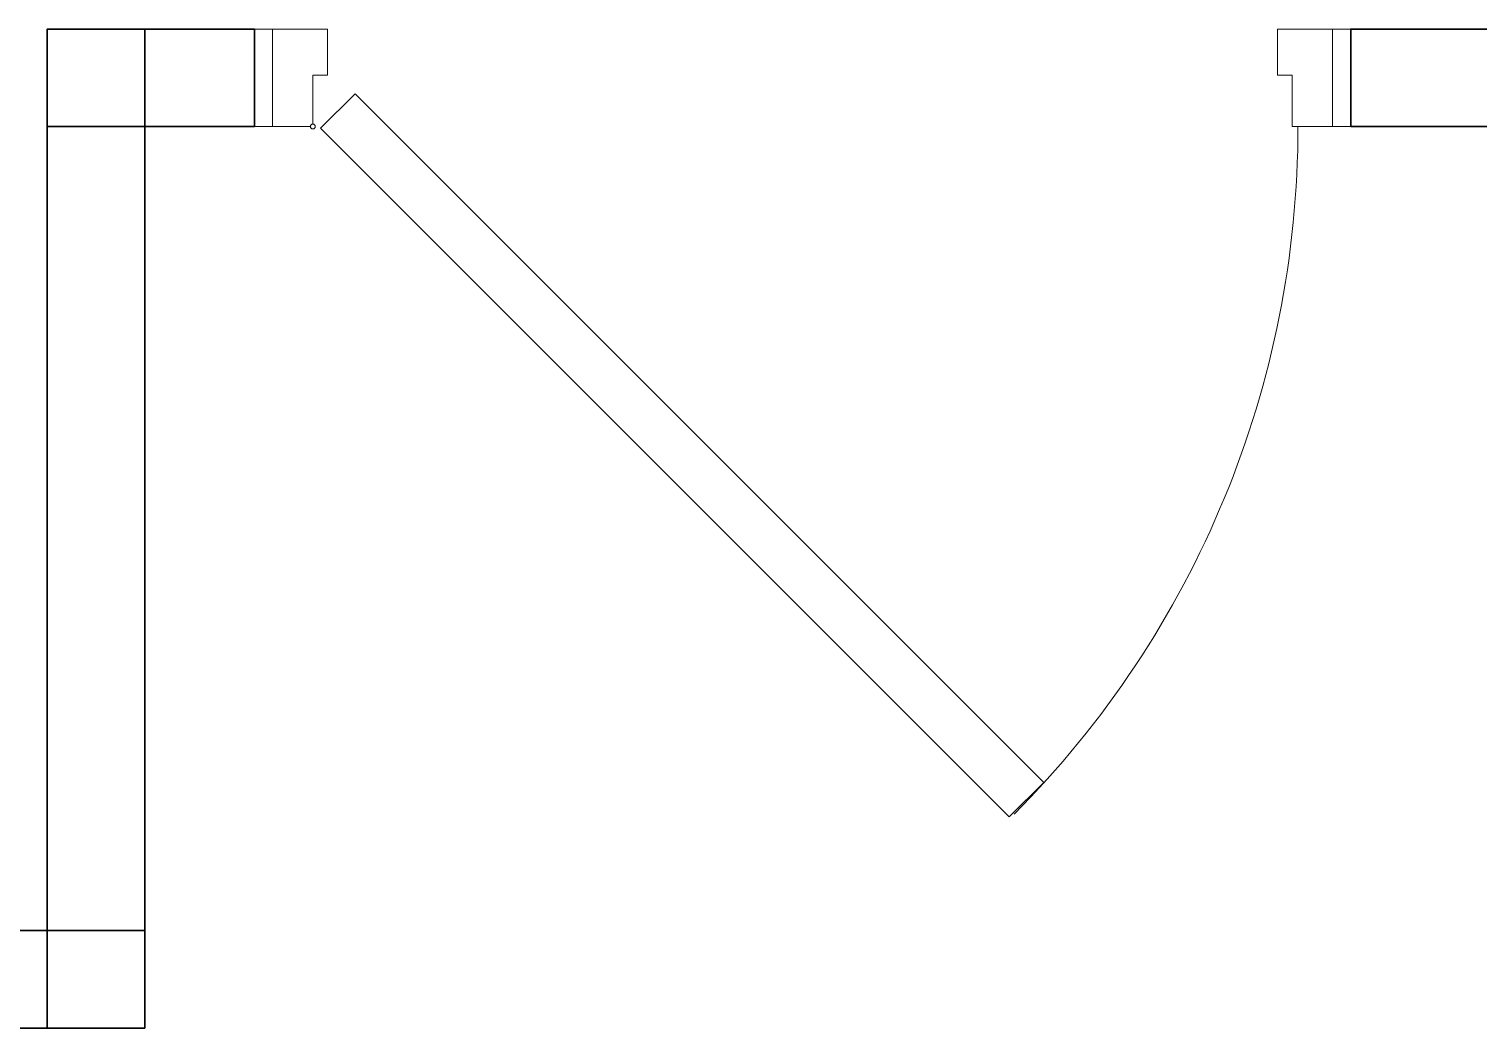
# Model space of a CAD drawing. Header units: millimetres. Extents: x 0 to 145404, y 0 to 194550.
# Drawn here: x 41560 to 42750, y 99316 to 100136 of the extents above; entities that cross this region are included whole.
import ezdxf

# ---------------------------------------------------------------- set-up
doc = ezdxf.new("R2010")
doc.units = ezdxf.units.MM
doc.layers.add('АР - Двери', color=126, linetype='Continuous', lineweight=9)
doc.layers.add('АР - Перегородки 80', color=32, linetype='Continuous', lineweight=30)

# ---------------------------------------------------------------- blocks, each defined once
blk = doc.blocks.new('*U206')
at = {"ltscale": 100}
for p, q in [((15, 37.5), (15, -42.5)), ((46, 37.5), (15, 37.5)), ((852, -4.5), (852, 37.5)), ((852, 37.5), (885, 37.5)), ((885, 37.5), (885, -42.5)), ((48, -4.5), (48, 35.5)), ((60, -4.5), (48, -4.5)), ((60, -42.5), (60, -4.5)), ((840, -42.5), (840, -4.5)), ((840, -4.5), (852, -4.5)), ((15, -42.5), (60, -42.5)), ((885, -42.5), (840, -42.5))]:
    blk.add_line(p, q, dxfattribs=at)
for points in [[(54.4, 38.9), (82.7, 10.6), (648, 575.9), (619.7, 604.2)], [(15, -42.5), (0, -42.5), (0, 37.5), (15, 37.5)], [(885, -42.5), (900, -42.5), (900, 37.5), (885, 37.5)]]:
    blk.add_lwpolyline(points, close=True, dxfattribs=at)
blk.add_circle((48, 37.5), 2, dxfattribs=at)
blk.add_arc((56.7, 37.5), 800, 0, 44.865, dxfattribs=at)
blk = doc.blocks.new('Квартира 1К 6300 тип 36-1')
at = {"layer": 'АР - Перегородки 80'}
for points in [[(1620, 3290), (1620, 3210), (1450, 3210), (1450, 3290)], [(1530, 2470), (1530, 3290), (1450, 3290), (1450, 2470)], [(3060, 3210), (3060, 3290), (2520, 3290), (2520, 3210)], [(740, 2470), (1530, 2470), (1530, 2550), (740, 2550)]]:
    blk.add_lwpolyline(points, close=True, dxfattribs=at)
at = {"layer": 'АР - Двери', "xscale": -1, "rotation": 180}
blk.add_blockref('*U206', (1620, 3247.5), dxfattribs=at)
blk = doc.blocks.new('V_Section_3')
blk.add_blockref('Квартира 1К 6300 тип 36-1', (8950, -6500))

msp = doc.modelspace()

# ---------------------------------------------------------------- block references
msp.add_blockref('V_Section_3', (31175.5, 103346.1, 0))

doc.saveas('drawing.dxf')
